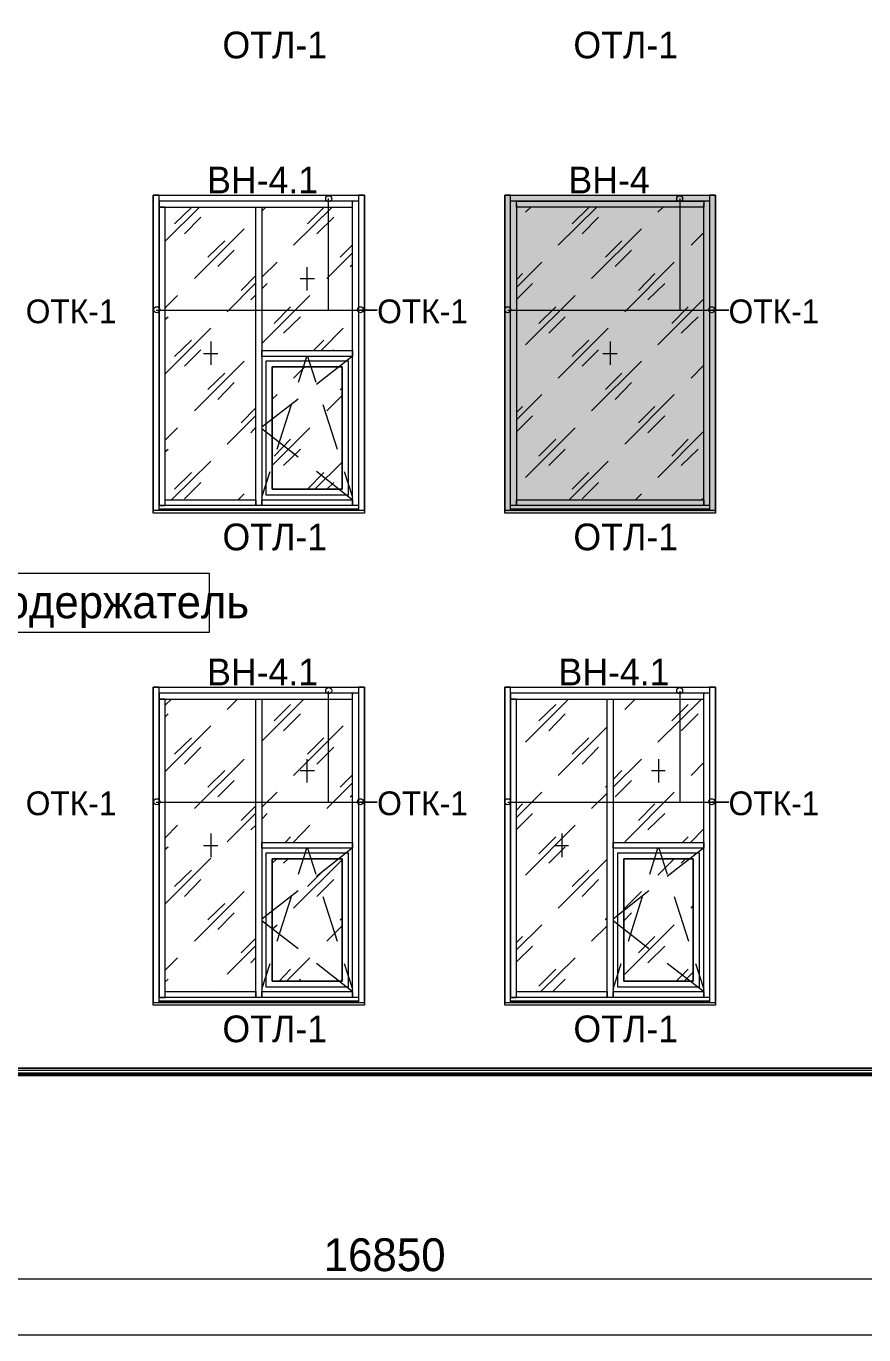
# Model space of a CAD drawing. Header units: millimetres. Extents: x 2294 to 908349, y -83289 to 219220.
# Drawn here: x 384406 to 391794, y 40442 to 51978 of the extents above; entities that cross this region are included whole.
import ezdxf

# ---------------------------------------------------------------- set-up
doc = ezdxf.new("R2010")
doc.units = ezdxf.units.MM
doc.layers.add('PDF _Геометрия', color=7, linetype='Continuous')
doc.layers.add('PDF _Текст', color=7, linetype='Continuous')

msp = doc.modelspace()

# ---------------------------------------------------------------- hatches: boundary and pattern name
at = {"transparency": 33554551}
h = msp.add_hatch(color=3, dxfattribs=at)
h.dxf.hatch_style = 1
h.paths.add_polyline_path([(388626.7924940756, 50492.74312567082), (390484.7114966384, 50492.74312567082), (390484.7114966384, 47686.19253812567), (388626.7924940756, 47686.19253812567)])

# ---------------------------------------------------------------- linework, layer by layer
at = {"layer": 'PDF _Геометрия', "lineweight": 9}
for points in [[(378178.7303379218, 44407.51194521715), (378178.7303379218, 42794.40109349159), (378196.2166344712, 42794.40109349159), (396233.3314696311, 42794.40109349159), (396233.3314696311, 56997.64542198391), (396233.3314696311, 42790.02951937844), (396250.8177660874, 42790.02951937844), (396250.8177660874, 56997.64542198391), (396250.8177660874, 42794.40109349159), (408298.8760516236, 42794.40109349159), (408298.8760516236, 56997.64542198391)], [(385579.8053297589, 47712.42198290234), (385579.8053297589, 47777.99559474946), (385579.8053297589, 49093.83940598858), (385579.8053297589, 47751.7661499728), (385632.2642192172, 47751.7661499728), (385632.2642192172, 49093.83940598858), (385632.2642192172, 50383.45377254602), (385579.8053297589, 50383.45377254602), (385579.8053297589, 49093.83940598858), (385579.8053297589, 50409.68321732269), (385579.8053297589, 50488.37155151111), (385527.3464402056, 50488.37155151111), (385527.3464402056, 50409.68321732269), (385527.3464402056, 49093.83940598858), (385527.3464402056, 47777.99559474946), (385527.3464402056, 47699.30726051447), (385527.3464402056, 50488.37155151111), (387389.6370169765, 50488.37155151111), (387389.6370169765, 47699.30726051447), (387389.6370169765, 47777.99559474946), (387389.6370169765, 49093.83940598858), (387389.6370169765, 50409.68321732269), (387389.6370169765, 50488.37155151111), (387337.1781275182, 50488.37155151111), (387337.1781275182, 50409.68321732269), (387337.1781275182, 49093.83940598858), (387337.1781275182, 47751.7661499728), (387284.7192380598, 47751.7661499728), (387284.7192380598, 49093.83940598858), (387284.7192380598, 50409.68321732269)], [(387070.5121059215, 50457.77053266787), (387070.5121059215, 49474.16635477566), (387503.2979442163, 49474.16635477566), (387354.6644240676, 49474.16635477566)], [(387284.7192380598, 50435.91266205185), (387284.7192380598, 50427.16951382463)], [(388731.7102730873, 50409.68321732269), (388731.7102730873, 47751.7661499728), (388679.2513836289, 47751.7661499728), (388679.2513836289, 50409.68321732269), (388679.2513836289, 50488.37155151111), (388626.7924940756, 50488.37155151111), (388626.7924940756, 50409.68321732269), (388626.7924940756, 47777.99559474946), (388626.7924940756, 47699.30726051447), (388626.7924940756, 50488.37155151111), (390484.7114967334, 50488.37155151111), (390484.7114967334, 47699.30726051447), (390484.7114967334, 47777.99559474946), (390484.7114967334, 50409.68321732269), (390484.7114967334, 50488.37155151111), (390432.252607275, 50488.37155151111), (390432.252607275, 50409.68321732269), (390432.252607275, 47751.7661499728), (390384.1652919299, 47751.7661499728), (390384.1652919299, 50409.68321732269)], [(390384.1652919299, 50427.16951382463), (390384.1652919299, 50435.91266205185), (390384.1652919299, 50383.45377254602), (388731.7102730873, 50383.45377254602), (388731.7102730873, 50435.91266205185), (390384.1652919299, 50435.91266205185)], [(388731.7102730873, 50427.16951382463), (388731.7102730873, 50435.91266205185)], [(390169.9581597934, 50457.77053266787), (390169.9581597934, 49474.16635477566), (390602.7439980863, 49474.16635477566), (390454.1104778426, 49474.16635477566)], [(385632.2642192172, 50081.81515799393), (385933.9028337209, 50383.45377254602)], [(385715.3241276594, 50234.82025235076), (385863.9576477131, 50379.08219843288)], [(386484.7211733668, 50348.48117958964), (386519.6937662775, 50383.45377254602)], [(386764.5019173047, 50046.84256503754), (387105.4846990204, 50383.45377254602)], [(386886.9059926758, 50234.82025235076), (387031.1679388045, 50379.08219843288)], [(387337.1781275182, 50409.68321732269), (387337.1781275182, 49093.83940598858), (387337.1781275182, 47777.99559474946), (387337.1781275182, 47712.42198290234)], [(388679.2513836289, 47712.42198290234), (388679.2513836289, 47777.99559474946), (388679.2513836289, 50409.68321732269)], [(388810.3986073213, 50339.73803131492), (388858.4859226665, 50383.45377254602)], [(389098.9224994855, 50046.84256503754), (389439.9052812031, 50383.45377254602)], [(389221.3265748585, 50234.82025235076), (389369.9600951003, 50379.08219843288)], [(389977.6088984127, 50339.73803131492), (390025.6962137579, 50383.45377254602)], [(390432.252607275, 50409.68321732269), (390432.252607275, 47777.99559474946), (390432.252607275, 47712.42198290234)], [(385802.7556100285, 50147.38876988855), (385947.0175561572, 50296.02229008381)], [(385890.1870924907, 49753.94709871267), (386327.3445048968, 50191.10451111966)], [(386969.9659011199, 50147.38876988855), (387118.5994213617, 50296.02229008381)], [(389308.7580574157, 50147.38876988855), (389453.0200035444, 50296.02229008381)], [(389391.8179656698, 49753.94709871267), (389833.346952284, 50191.10451111966)], [(386008.2195938437, 49941.92478607339), (386156.8531140855, 50086.1867321555)], [(389514.2220412309, 49941.92478607339), (389658.4839872646, 50086.1867321555)], [(390270.5043645969, 50046.84256503754), (390384.1652919299, 50160.50349222892)], [(386095.6510764009, 49858.86487767682), (386239.9130225296, 50003.12682375894)], [(387057.3973835821, 49753.94709871267), (387284.7192380598, 49981.26895319042)], [(387175.4298849332, 49941.92478607339), (387284.7192380598, 50051.21413915162)], [(389601.6535236931, 49858.86487767682), (389745.9154697268, 50003.12682375894)], [(386484.7211733668, 49767.06182110053), (386620.2399712692, 49898.20904479478)], [(386882.5344186558, 49854.49330356368), (386882.5344186558, 49649.02931974852)], [(387262.8613674904, 49858.86487767682), (387284.7192380598, 49876.35117417877)], [(388731.7102730873, 49675.25876447768), (388954.6605534519, 49898.20904479478)], [(389684.7134320403, 49461.0516323878), (390121.8708444482, 49898.20904479478)], [(386301.1150601211, 49649.02931974852), (386432.2622839084, 49780.17654344183)], [(386821.3323808762, 49753.94709871267), (386948.1080305504, 49753.94709871267)], [(388731.7102730873, 49740.8323763248), (388784.1691625456, 49797.66283999127)], [(389807.1175076014, 49649.02931974852), (389951.3794536369, 49797.66283999127)], [(385632.2642192172, 49496.02422543918), (385741.553572342, 49605.31357851741)], [(386178.710984655, 49461.0516323878), (386432.2622839084, 49714.60293159471)], [(386388.5465425833, 49565.96941139945), (386432.2622839084, 49609.68515263055)], [(386484.7211733668, 49662.14404213638), (386532.8084887119, 49710.23135748156)], [(386484.7211733668, 49181.27088849829), (386908.7638634334, 49605.31357851741)], [(388731.7102730873, 49570.34098551353), (388871.6006450078, 49710.23135748156)], [(388810.3986073213, 49168.15616611042), (389247.5560196342, 49605.31357851741)], [(389890.1774158555, 49565.96941139945), (390038.8109360992, 49710.23135748156)], [(386594.0105264934, 49356.13385342364), (386738.2724726221, 49504.7673736664)], [(388928.4311086743, 49356.13385342364), (389077.064628823, 49504.7673736664)], [(389977.6088984127, 49168.15616611042), (390384.1652919299, 49574.71255967417)], [(390100.0129737856, 49356.13385342364), (390244.2749198193, 49504.7673736664)], [(385553.5758849813, 49474.16635477566), (387503.2979442163, 49474.16635477566)], [(385632.2642192172, 49395.47802054067), (385658.493663993, 49417.33589120419)], [(386677.0704347475, 49273.07394512207), (386825.7039549893, 49417.33589120419)], [(388653.0219388513, 49474.16635477566), (390602.7439980863, 49474.16635477566)], [(389015.8625911365, 49273.07394512207), (389160.124537172, 49417.33589120419)], [(390183.0728821347, 49273.07394512207), (390331.7064024715, 49417.33589120419)], [(385632.2642192172, 48914.60486695007), (386034.4490385244, 49316.78968630568)], [(387009.3100682369, 49120.06885076524), (387201.6593296158, 49316.78968630568)], [(389098.9224994855, 48875.26069983304), (389540.4514860066, 49316.78968630568)], [(385715.3241276594, 49067.60996125941), (385863.9576477131, 49211.87190734153)], [(386034.4490385244, 49198.75718495366), (386034.4490385244, 48993.29320118506)], [(386939.3648822291, 49120.06885076524), (387031.1679388045, 49211.87190734153)], [(389221.3265748585, 49067.60996125941), (389369.9600951003, 49211.87190734153)], [(389557.9377825561, 49198.75718495366), (389557.9377825561, 48993.29320118506)], [(385802.7556100285, 48980.1784787972), (385947.0175561572, 49124.44042487931)], [(385968.8754267248, 49093.83940598858), (386095.6510764009, 49093.83940598858)], [(386808.2176584399, 48840.28810682916), (386882.5344186558, 49067.60996125941)], [(386886.9059926758, 49067.60996125941), (386961.2227528917, 48840.28810682916)], [(387280.3476638517, 49067.60996125941), (386965.5943269099, 48818.43023621314)], [(387109.8562730404, 49120.06885076524), (387118.5994213617, 49124.44042487931)], [(389308.7580574157, 48980.1784787972), (389453.0200035444, 49124.44042487931)], [(389492.3641706614, 49093.83940598858), (389619.1398201475, 49093.83940598858)], [(385890.1870924907, 48586.73680762132), (386327.3445048968, 49023.89422002831)], [(386008.2195938437, 48774.71449498204), (386156.8531140855, 48918.97644106415)], [(386764.5019173047, 48875.26069983304), (386865.0481221064, 48975.80690463656)], [(389391.8179656698, 48586.73680762132), (389833.346952284, 49023.89422002831)], [(389514.2220412309, 48774.71449498204), (389658.4839872646, 48918.97644106415)], [(390270.5043645969, 48875.26069983304), (390384.1652919299, 48988.92162702442)], [(386095.6510764009, 48687.28301247233), (386239.9130225296, 48835.91653271508)], [(389601.6535236931, 48687.28301247233), (389745.9154697268, 48835.91653271508)], [(386803.8460844217, 48691.65458663297), (386484.7211733668, 48442.4748615392)], [(386576.524229944, 48691.65458663297), (386620.2399712692, 48730.99875375093)], [(387057.3973835821, 48586.73680762132), (387192.9161814826, 48722.25560547621)], [(387175.4298849332, 48774.71449498204), (387192.9161814826, 48787.8292173699)], [(388731.7102730873, 48508.04847343382), (388954.6605534519, 48730.99875375093)], [(389684.7134320403, 48293.84134134394), (390121.8708444482, 48730.99875375093)], [(386301.1150601211, 48481.81902865716), (386432.2622839084, 48612.96625239798)], [(386620.2399712692, 48250.12560011283), (386747.0156207553, 48643.56727128872)], [(387022.4247905782, 48643.56727128872), (387149.2004401574, 48250.12560011283)], [(388731.7102730873, 48573.62208528095), (388784.1691625456, 48626.08097473928)], [(389807.1175076014, 48481.81902865716), (389951.3794536369, 48626.08097473928)], [(386178.710984655, 48293.84134134394), (386432.2622839084, 48547.39264055085)], [(388731.7102730873, 48403.13069442217), (388871.6006450078, 48543.02106639021)], [(389890.1774158555, 48394.38754619495), (390038.8109360992, 48543.02106639021)], [(385632.2642192172, 48328.81393434783), (385741.553572342, 48438.10328742606)], [(386388.5465425833, 48394.38754619495), (386432.2622839084, 48442.4748615392)], [(386803.8460844217, 48180.18041410507), (386484.7211733668, 48429.36013919883)], [(386576.524229944, 48105.86365403072), (386908.7638634334, 48438.10328742606)], [(386594.0105264934, 48188.92356237979), (386738.2724726221, 48337.55708257505)], [(388810.3986073213, 48000.94587506657), (389247.5560196342, 48438.10328742606)], [(388928.4311086743, 48188.92356237979), (389077.064628823, 48337.55708257505)], [(389977.6088984127, 48000.94587506657), (390384.1652919299, 48407.50226858282)], [(390100.0129737856, 48188.92356237979), (390244.2749198193, 48337.55708257505)], [(385632.2642192172, 48228.26772945025), (385658.493663993, 48250.12560011283)], [(386677.0704347475, 48105.86365403072), (386825.7039549893, 48250.12560011283)], [(389015.8625911365, 48105.86365403072), (389160.124537172, 48250.12560011283)], [(390183.0728821347, 48105.86365403072), (390331.7064024715, 48250.12560011283)], [(385689.0946828837, 47804.22503947862), (386034.4490385244, 48145.20782114868)], [(386952.4796045704, 47896.02809610241), (387192.9161814826, 48136.46467287396)], [(389195.0971300809, 47804.22503947862), (389540.4514860066, 48145.20782114868)], [(385715.3241276594, 47896.02809610241), (385863.9576477131, 48044.66161625017)], [(386484.7211733668, 47826.08291009464), (386559.0379333945, 48053.40476452489)], [(386886.9059926758, 47896.02809610241), (387031.1679388045, 48044.66161625017)], [(387280.3476638517, 47804.22503947862), (386965.5943269099, 48053.40476452489)], [(387210.4024779371, 48053.40476452489), (387284.7192380598, 47826.08291009464)], [(389221.3265748585, 47896.02809610241), (389369.9600951003, 48044.66161625017)], [(385802.7556100285, 47812.96818770585), (385947.0175561572, 47957.23013378796)], [(387057.3973835821, 47896.02809610241), (387118.5994213617, 47957.23013378796)], [(389308.7580574157, 47812.96818770585), (389453.0200035444, 47957.23013378796)], [(386274.8856154385, 47804.22503947862), (386327.3445048968, 47856.68392898445)], [(389780.8880628257, 47804.22503947862), (389833.346952284, 47856.68392898445)], [(390362.3074211723, 47804.22503947862), (390384.1652919299, 47821.71133593307)], [(385527.3464402056, 47712.42198290234), (385527.3464402056, 47712.42198290234)], [(385527.3464402056, 47686.19253812567), (385527.3464402056, 47690.56411223975)], [(387337.1781275182, 47751.7661499728), (385579.8053297589, 47751.7661499728)], [(387337.1781275182, 47721.16513112956), (385579.8053297589, 47721.16513112956), (387337.1781275182, 47721.16513112956)], [(387337.1781275182, 47721.16513112956), (385579.8053297589, 47721.16513112956)], [(387389.6370169765, 47712.42198290234), (387389.6370169765, 47712.42198290234)], [(387389.6370169765, 47690.56411223975), (387389.6370169765, 47686.19253812567)], [(388626.7924940756, 47712.42198290234), (388626.7924940756, 47712.42198290234)], [(388626.7924940756, 47686.19253812567), (388626.7924940756, 47690.56411223975)], [(390432.252607275, 47751.7661499728), (388679.2513836289, 47751.7661499728)], [(390432.252607275, 47721.16513112956), (388679.2513836289, 47721.16513112956), (390432.252607275, 47721.16513112956)], [(390432.252607275, 47721.16513112956), (388679.2513836289, 47721.16513112956)], [(390484.7114967334, 47712.42198290234), (390484.7114967334, 47712.42198290234)], [(390484.7114967334, 47690.56411223975), (390484.7114967334, 47686.19253812567)], [(385579.8053297589, 43371.44887786661), (385579.8053297589, 43441.39406382688), (385579.8053297589, 44757.23787511443), (385579.8053297589, 43415.16461909772), (385632.2642192172, 43415.16461909772), (385632.2642192172, 44757.23787511443), (385632.2642192172, 46046.85224167188), (385579.8053297589, 46046.85224167188), (385579.8053297589, 44757.23787511443), (385579.8053297589, 46073.08168640104), (385579.8053297589, 46151.77002063603), (385527.3464402056, 46151.77002063603), (385527.3464402056, 46073.08168640104), (385527.3464402056, 44757.23787511443), (385527.3464402056, 43441.39406382688), (385527.3464402056, 43362.70572959189), (385527.3464402056, 46151.77002063603), (387389.6370169765, 46151.77002063603), (387389.6370169765, 43362.70572959189), (387389.6370169765, 43441.39406382688), (387389.6370169765, 44757.23787511443), (387389.6370169765, 46073.08168640104), (387389.6370169765, 46151.77002063603), (387337.1781275182, 46151.77002063603), (387337.1781275182, 46073.08168640104), (387337.1781275182, 44757.23787511443), (387337.1781275182, 43415.16461909772), (387284.7192380598, 43415.16461909772), (387284.7192380598, 44757.23787511443), (387284.7192380598, 46073.08168640104)], [(388679.2513836289, 43371.44887786661), (388679.2513836289, 43441.39406382688), (388679.2513836289, 44757.23787511443), (388679.2513836289, 43415.16461909772), (388731.7102730873, 43415.16461909772), (388731.7102730873, 44757.23787511443), (388731.7102730873, 46046.85224167188), (388679.2513836289, 46046.85224167188), (388679.2513836289, 44757.23787511443), (388679.2513836289, 46073.08168640104), (388679.2513836289, 46151.77002063603), (388626.7924940756, 46151.77002063603), (388626.7924940756, 46073.08168640104), (388626.7924940756, 44757.23787511443), (388626.7924940756, 43441.39406382688), (388626.7924940756, 43362.70572959189), (388626.7924940756, 46151.77002063603), (390484.7114967334, 46151.77002063603), (390484.7114967334, 43362.70572959189), (390484.7114967334, 43441.39406382688), (390484.7114967334, 44757.23787511443), (390484.7114967334, 46073.08168640104), (390484.7114967334, 46151.77002063603), (390432.252607275, 46151.77002063603), (390432.252607275, 46073.08168640104), (390432.252607275, 44757.23787511443), (390432.252607275, 43415.16461909772), (390384.1652919299, 43415.16461909772), (390384.1652919299, 44757.23787511443), (390384.1652919299, 46073.08168640104)], [(385632.2642192172, 45994.39335221262), (385689.0946828837, 46046.85224167188)], [(386178.710984655, 45955.04918509559), (386270.5140412303, 46046.85224167188)], [(386484.7211733668, 45675.26844115858), (386856.3049739751, 46046.85224167188)], [(387070.5121059215, 46116.79742763215), (387070.5121059215, 45137.56482390151), (387503.2979442163, 45137.56482390151), (387354.6644240676, 45137.56482390151)], [(387284.7192380598, 46099.3111311777), (387284.7192380598, 46090.56798290298)], [(387337.1781275182, 46073.08168640104), (387337.1781275182, 44757.23787511443), (387337.1781275182, 43441.39406382688), (387337.1781275182, 43371.44887786661)], [(388810.3986073213, 45666.52529288386), (389190.7255560628, 46046.85224167188)], [(389684.7134320403, 45955.04918509559), (389776.5164886175, 46046.85224167188)], [(389977.6088984127, 45666.52529288386), (390362.3074211723, 46046.85224167188)], [(390169.9581597934, 46116.79742763215), (390169.9581597934, 45137.56482390151), (390602.7439980863, 45137.56482390151), (390454.1104778426, 45137.56482390151)], [(390384.1652919299, 46099.3111311777), (390384.1652919299, 46090.56798290298)], [(390432.252607275, 46073.08168640104), (390432.252607275, 44757.23787511443), (390432.252607275, 43441.39406382688), (390432.252607275, 43371.44887786661)], [(385632.2642192172, 45889.47557320097), (385658.493663993, 45915.70501797763)], [(386594.0105264934, 45854.50298019708), (386738.2724726221, 45998.7649262792)], [(386677.0704347475, 45767.07149773487), (386825.7039549893, 45915.70501797763)], [(388928.4311086743, 45854.50298019708), (389077.064628823, 45998.7649262792)], [(389015.8625911365, 45767.07149773487), (389160.124537172, 45915.70501797763)], [(390100.0129737856, 45854.50298019708), (390244.2749198193, 45998.7649262792)], [(390183.0728821347, 45767.07149773487), (390331.7064024715, 45915.70501797763)], [(385632.2642192172, 45408.60241956287), (386034.4490385244, 45810.78723901347)], [(386764.5019173047, 45373.62982660648), (387201.6593296158, 45810.78723901347)], [(389098.9224994855, 45373.62982660648), (389531.7083377785, 45802.04409073875)], [(385715.3241276594, 45561.60751391971), (385863.9576477131, 45705.86946000182)], [(386886.9059926758, 45561.60751391971), (387031.1679388045, 45705.86946000182)], [(389221.3265748585, 45561.60751391971), (389369.9600951003, 45705.86946000182)], [(385802.7556100285, 45474.17603141), (385947.0175561572, 45622.80955165275)], [(386969.9659011199, 45474.17603141), (387118.5994213617, 45622.80955165275)], [(389308.7580574157, 45474.17603141), (389453.0200035444, 45622.80955165275)], [(385890.1870924907, 45080.73436028161), (386327.3445048968, 45517.8917726886)], [(386882.5344186558, 45517.8917726886), (386882.5344186558, 45312.42778887344)], [(389584.1672272386, 45268.71204759483), (389833.346952284, 45517.8917726886)], [(389981.9804724327, 45517.8917726886), (389981.9804724327, 45312.42778887344)], [(390270.5043645969, 45373.62982660648), (390384.1652919299, 45487.29075379879)], [(386008.2195938437, 45268.71204759483), (386156.8531140855, 45417.34556783759)], [(386821.3323808762, 45417.34556783759), (386948.1080305504, 45417.34556783759)], [(387175.4298849332, 45268.71204759483), (387284.7192380598, 45378.00140072056)], [(389584.1672272386, 45338.6572336026), (389658.4839872646, 45417.34556783759)], [(389920.7784347462, 45417.34556783759), (390043.1825102123, 45417.34556783759)], [(386095.6510764009, 45185.65213924577), (386239.9130225296, 45329.91408532788)], [(386484.7211733668, 45093.84908267041), (386620.2399712692, 45224.99630636373)], [(387057.3973835821, 45080.73436028161), (387284.7192380598, 45308.05621471279)], [(388731.7102730873, 45002.04602604662), (388954.6605534519, 45224.99630636373)], [(389514.2220412309, 45268.71204759483), (389531.7083377785, 45286.19834414427)], [(389601.6535236931, 45185.65213924577), (389745.9154697268, 45329.91408532788)], [(389684.7134320403, 44787.83889400424), (390121.8708444482, 45224.99630636373)], [(385553.5758849813, 45137.56482390151), (387503.2979442163, 45137.56482390151)], [(386301.1150601211, 44975.81658131746), (386432.2622839084, 45106.96380501078)], [(387262.8613674904, 45185.65213924577), (387284.7192380598, 45203.13843574771)], [(388653.0219388513, 45137.56482390151), (390602.7439980863, 45137.56482390151)], [(388731.7102730873, 45067.61963789375), (388784.1691625456, 45124.45010151272)], [(389391.8179656698, 45080.73436028161), (389531.7083377785, 45216.2531581365)], [(389807.1175076014, 44975.81658131746), (389951.3794536369, 45124.45010151272)], [(386178.710984655, 44787.83889400424), (386432.2622839084, 45041.39019316458)], [(386484.7211733668, 44988.93130365876), (386532.8084887119, 45037.0186190505)], [(388731.7102730873, 44897.12824708247), (388871.6006450078, 45037.0186190505)], [(389890.1774158555, 44892.75667296839), (390038.8109360992, 45037.0186190505)], [(385632.2642192172, 44822.81148696062), (385741.553572342, 44936.4724141995)], [(386388.5465425833, 44892.75667296839), (386432.2622839084, 44936.4724141995)], [(386760.1303431897, 44783.46731984359), (386908.7638634334, 44936.4724141995)], [(388810.3986073213, 44494.94342767936), (389247.5560196342, 44936.4724141995)], [(390266.1327905769, 44783.46731984359), (390384.1652919299, 44901.49982119561)], [(386034.4490385244, 44862.15565407858), (386034.4490385244, 44652.32009614934)], [(386690.1851571819, 44783.46731984359), (386738.2724726221, 44831.55463523534)], [(388928.4311086743, 44682.92111504008), (389077.064628823, 44831.55463523534)], [(389129.5235182813, 44862.15565407858), (389129.5235182813, 44652.32009614934)], [(390196.1876045691, 44783.46731984359), (390244.2749198193, 44831.55463523534)], [(385632.2642192172, 44722.26528215711), (385658.493663993, 44744.12315277313)], [(385632.2642192172, 44241.39212847245), (386034.4490385244, 44643.57694792212)], [(385968.8754267248, 44757.23787511443), (386095.6510764009, 44757.23787511443)], [(386808.2176584399, 44503.68657590658), (386882.5344186558, 44731.00843038433)], [(386886.9059926758, 44731.00843038433), (386961.2227528917, 44503.68657590658)], [(387280.3476638517, 44731.00843038433), (386965.5943269099, 44481.82870533806)], [(389015.8625911365, 44599.86120664352), (389160.124537172, 44744.12315277313)], [(389068.3214805967, 44757.23787511443), (389190.7255560628, 44757.23787511443)], [(389907.6637124049, 44503.68657590658), (389977.6088984127, 44731.00843038433)], [(389986.3520466408, 44731.00843038433), (390060.6688066667, 44503.68657590658)], [(390379.7937177217, 44731.00843038433), (390060.6688066667, 44481.82870533806)], [(385715.3241276594, 44394.39722287585), (385863.9576477131, 44538.65916895797)], [(386576.524229944, 44599.86120664352), (386615.868397061, 44639.20537376148)], [(386677.0704347475, 44599.86120664352), (386716.4146018645, 44639.20537376148)], [(386764.5019173047, 44202.04796135449), (387192.9161814826, 44630.46222553425)], [(386886.9059926758, 44394.39722287585), (387031.1679388045, 44538.65916895797)], [(389098.9224994855, 44202.04796135449), (389531.7083377785, 44634.8337996474)], [(389221.3265748585, 44394.39722287585), (389369.9600951003, 44538.65916895797)], [(389977.6088984127, 44494.94342767936), (390121.8708444482, 44639.20537376148)], [(390183.0728821347, 44599.86120664352), (390222.4170492517, 44639.20537376148)], [(385802.7556100285, 44306.96574036614), (385947.0175561572, 44455.5992605614)], [(386969.9659011199, 44306.96574036614), (387118.5994213617, 44455.5992605614)], [(389308.7580574157, 44306.96574036614), (389453.0200035444, 44455.5992605614)], [(385890.1870924907, 43913.52406919026), (386327.3445048968, 44350.68148159725)], [(386803.8460844217, 44355.05305575882), (386484.7211733668, 44105.87333066505)], [(386620.2399712692, 43913.52406919026), (386747.0156207553, 44306.96574036614)], [(387022.4247905782, 44306.96574036614), (387149.2004401574, 43913.52406919026)], [(389898.9205641786, 44355.05305575882), (389584.1672272386, 44105.87333066505)], [(389675.970283814, 44193.30481312727), (389833.346952284, 44350.68148159725)], [(389719.6860249511, 43913.52406919026), (389842.0901005121, 44306.96574036614)], [(390121.8708444482, 44306.96574036614), (390248.6464940275, 43913.52406919026)], [(386008.2195938437, 44101.50175655098), (386156.8531140855, 44245.76370263309)], [(390270.5043645969, 44202.04796135449), (390287.9906611464, 44223.90583201707)], [(386095.6510764009, 44014.07027408876), (386239.9130225296, 44162.70379428403)], [(386803.8460844217, 43843.57888322999), (386484.7211733668, 44092.75860832375)], [(387175.4298849332, 44101.50175655098), (387192.9161814826, 44114.61647889228)], [(389514.2220412309, 44101.50175655098), (389531.7083377785, 44118.98805305292)], [(389898.9205641786, 43843.57888322999), (389584.1672272386, 44092.75860832375)], [(389675.970283814, 44092.75860832375), (389745.9154697268, 44162.70379428403)], [(386576.524229944, 44018.44184815534), (386620.2399712692, 44057.78601527237)], [(387057.3973835821, 43913.52406919026), (387192.9161814826, 44049.04286704515)], [(388731.7102730873, 43834.83573495527), (388954.6605534519, 44057.78601527237)], [(388731.7102730873, 43900.40934684989), (388784.1691625456, 43952.86823630822)], [(389391.8179656698, 43913.52406919026), (389531.7083377785, 44049.04286704515)], [(389684.7134320403, 43620.62860291288), (390121.8708444482, 44057.78601527237)], [(389807.1175076014, 43808.6062902261), (389951.3794536369, 43952.86823630822)], [(386178.710984655, 43620.62860291288), (386432.2622839084, 43874.17990207323)], [(386301.1150601211, 43808.6062902261), (386432.2622839084, 43939.75351392035)], [(388731.7102730873, 43729.91795599111), (388871.6006450078, 43869.80832800665)], [(389890.1774158555, 43721.17480776389), (390038.8109360992, 43869.80832800665)], [(385632.2642192172, 43655.60119591677), (385741.553572342, 43764.890548995)], [(386388.5465425833, 43721.17480776389), (386432.2622839084, 43769.26212310907)], [(386703.2998795232, 43559.42656517983), (386908.7638634334, 43764.890548995)], [(388945.9174050356, 43467.62350855698), (389247.5560196342, 43764.890548995)], [(386484.7211733668, 43489.48137921956), (386559.0379333945, 43716.80323360325)], [(386637.7262676286, 43559.42656517983), (386738.2724726221, 43664.34434414399)], [(387280.3476638517, 43467.62350855698), (386965.5943269099, 43716.80323360325)], [(387210.4024779371, 43716.80323360325), (387284.7192380598, 43489.48137921956)], [(388928.4311086743, 43515.71082394873), (389077.064628823, 43664.34434414399)], [(389584.1672272386, 43489.48137921956), (389654.1124131514, 43716.80323360325)], [(390379.7937177217, 43467.62350855698), (390060.6688066667, 43716.80323360325)], [(390139.3571409027, 43559.42656517983), (390244.2749198193, 43664.34434414399)], [(390209.3023269104, 43559.42656517983), (390287.9906611464, 43638.11489941482)], [(390309.8485317139, 43716.80323360325), (390384.1652919299, 43489.48137921956)], [(385632.2642192172, 43555.05499106669), (385658.493663993, 43576.91286168178)], [(386808.2176584399, 43559.42656517983), (386825.7039549893, 43576.91286168178)], [(389050.8351840472, 43467.62350855698), (389160.124537172, 43576.91286168178)], [(387389.6370169765, 43353.96258136467), (387389.6370169765, 43349.59100720403), (385527.3464402056, 43349.59100720403), (385527.3464402056, 43371.44887786661), (385527.3464402056, 43375.82045198069)], [(387337.1781275182, 43415.16461909772), (385579.8053297589, 43415.16461909772)], [(387337.1781275182, 43384.56360025541), (385579.8053297589, 43384.56360025541), (387337.1781275182, 43384.56360025541)], [(387337.1781275182, 43384.56360025541), (385579.8053297589, 43384.56360025541)], [(386025.7058903931, 43467.62350855698), (386034.4490385244, 43471.99508271762)], [(387389.6370169765, 43375.82045198069), (387389.6370169765, 43371.44887786661), (387389.6370169765, 43349.59100720403)], [(390484.7114967334, 43353.96258136467), (390484.7114967334, 43349.59100720403), (388626.7924940756, 43349.59100720403), (388626.7924940756, 43371.44887786661), (388626.7924940756, 43375.82045198069)], [(390432.252607275, 43415.16461909772), (388679.2513836289, 43415.16461909772)], [(390432.252607275, 43384.56360025541), (388679.2513836289, 43384.56360025541), (390432.252607275, 43384.56360025541)], [(390432.252607275, 43384.56360025541), (388679.2513836289, 43384.56360025541)], [(390484.7114967334, 43375.82045198069), (390484.7114967334, 43371.44887786661), (390484.7114967334, 43349.59100720403)], [(385527.3464402056, 43371.44887786661), (387389.6370169765, 43371.44887786661)], [(385527.3464402056, 43349.59100720403), (385527.3464402056, 43353.96258136467)], [(388626.7924940756, 43371.44887786661), (390484.7114967334, 43371.44887786661)], [(388626.7924940756, 43349.59100720403), (388626.7924940756, 43353.96258136467)], [(317562.4835361748, 40936.48209083383), (330130.7591423749, 40936.48209083383), (336272.8207865434, 40936.48209083383), (348976.6151904541, 40936.48209083383), (356876.0496323819, 40936.48209083383), (372517.5418475813, 40936.48209083383), (378712.0623811132, 40936.48209083383), (396115.2989683731, 40936.48209083383), (396373.2218415535, 40936.48209083383), (408062.8110489196, 40936.48209083383)], [(317562.4835361748, 40442.49421485444), (408062.8110489196, 40442.49421485444)]]:
    msp.add_lwpolyline(points, dxfattribs=at)
for points in [[(386458.491728591, 50435.91266205185), (385579.8053297589, 50435.91266205185), (385579.8053297589, 50383.45377254602), (386458.491728591, 50383.45377254602), (387284.7192380598, 50383.45377254602), (387284.7192380598, 50435.91266205185), (386458.491728591, 50435.91266205185), (385606.0347744396, 50435.91266205185), (385579.8053297589, 50435.91266205185), (385579.8053297589, 50488.37155151111), (385606.0347744396, 50488.37155151111), (386458.491728591, 50488.37155151111), (387310.9486827406, 50488.37155151111), (387337.1781275182, 50488.37155151111), (387337.1781275182, 50435.91266205185), (387310.9486827406, 50435.91266205185)], [(388705.4808283097, 50488.37155151111), (390432.252607275, 50488.37155151111), (390432.252607275, 50435.91266205185), (388705.4808283097, 50435.91266205185), (388679.2513836289, 50435.91266205185), (388679.2513836289, 50488.37155151111)], [(386484.7211733668, 47751.7661499728), (386432.2622839084, 47751.7661499728), (385632.2642192172, 47751.7661499728), (385632.2642192172, 47804.22503947862), (386432.2622839084, 47804.22503947862), (386432.2622839084, 47751.7661499728), (386432.2622839084, 49093.83940598858), (386432.2622839084, 50383.45377254602), (386484.7211733668, 50383.45377254602), (386484.7211733668, 49093.83940598858)], [(387284.7192380598, 49067.60996125941), (386484.7211733668, 49067.60996125941), (386484.7211733668, 49120.06885076524), (387284.7192380598, 49120.06885076524)], [(386524.0653404857, 49028.26579414238), (387245.3750709428, 49028.26579414238), (387245.3750709428, 47843.56920659658), (386524.0653404857, 47843.56920659658)], [(387245.3750709428, 49028.26579414238), (387245.3750709428, 47843.56920659658), (386524.0653404857, 47843.56920659658), (386524.0653404857, 49028.26579414238)], [(387192.9161814826, 48975.80690463656), (386576.524229944, 48975.80690463656), (386576.524229944, 47896.02809610241), (387192.9161814826, 47896.02809610241)], [(386576.524229944, 47896.02809610241), (386576.524229944, 48975.80690463656), (387192.9161814826, 48975.80690463656), (387192.9161814826, 47896.02809610241)], [(387284.7192380598, 47751.7661499728), (386484.7211733668, 47751.7661499728), (386484.7211733668, 47804.22503947862), (387284.7192380598, 47804.22503947862)], [(390384.1652919299, 47751.7661499728), (388731.7102730873, 47751.7661499728), (388731.7102730873, 47804.22503947862), (390384.1652919299, 47804.22503947862)], [(387389.6370169765, 47686.19253812567), (385527.3464402056, 47686.19253812567), (385527.3464402056, 47712.42198290234), (387389.6370169765, 47712.42198290234)], [(390484.7114967334, 47686.19253812567), (388626.7924940756, 47686.19253812567), (388626.7924940756, 47712.42198290234), (390484.7114967334, 47712.42198290234)], [(383337.1878041516, 47157.23206914333), (386021.3343161831, 47157.23206914333), (386021.3343161831, 46632.64317427413), (383337.1878041516, 46632.64317427413)], [(386458.491728591, 46099.3111311777), (385579.8053297589, 46099.3111311777), (385579.8053297589, 46046.85224167188), (386458.491728591, 46046.85224167188), (387284.7192380598, 46046.85224167188), (387284.7192380598, 46099.3111311777), (386458.491728591, 46099.3111311777), (385606.0347744396, 46099.3111311777), (385579.8053297589, 46099.3111311777), (385579.8053297589, 46151.77002063603), (385606.0347744396, 46151.77002063603), (386458.491728591, 46151.77002063603), (387310.9486827406, 46151.77002063603), (387337.1781275182, 46151.77002063603), (387337.1781275182, 46099.3111311777), (387310.9486827406, 46099.3111311777)], [(389557.9377825561, 46099.3111311777), (388679.2513836289, 46099.3111311777), (388679.2513836289, 46046.85224167188), (389557.9377825561, 46046.85224167188), (390384.1652919299, 46046.85224167188), (390384.1652919299, 46099.3111311777), (389557.9377825561, 46099.3111311777), (388705.4808283097, 46099.3111311777), (388679.2513836289, 46099.3111311777), (388679.2513836289, 46151.77002063603), (388705.4808283097, 46151.77002063603), (389557.9377825561, 46151.77002063603), (390410.3947367056, 46151.77002063603), (390432.252607275, 46151.77002063603), (390432.252607275, 46099.3111311777), (390410.3947367056, 46099.3111311777)], [(386484.7211733668, 43415.16461909772), (386432.2622839084, 43415.16461909772), (385632.2642192172, 43415.16461909772), (385632.2642192172, 43467.62350855698), (386432.2622839084, 43467.62350855698), (386432.2622839084, 43415.16461909772), (386432.2622839084, 44757.23787511443), (386432.2622839084, 46046.85224167188), (386484.7211733668, 46046.85224167188), (386484.7211733668, 44757.23787511443)], [(389584.1672272386, 43415.16461909772), (389531.7083377785, 43415.16461909772), (388731.7102730873, 43415.16461909772), (388731.7102730873, 43467.62350855698), (389531.7083377785, 43467.62350855698), (389531.7083377785, 43415.16461909772), (389531.7083377785, 44757.23787511443), (389531.7083377785, 46046.85224167188), (389584.1672272386, 46046.85224167188), (389584.1672272386, 44757.23787511443)], [(387284.7192380598, 44731.00843038433), (386484.7211733668, 44731.00843038433), (386484.7211733668, 44783.46731984359), (387284.7192380598, 44783.46731984359)], [(390384.1652919299, 44731.00843038433), (389584.1672272386, 44731.00843038433), (389584.1672272386, 44783.46731984359), (390384.1652919299, 44783.46731984359)], [(386524.0653404857, 44691.6642632673), (387245.3750709428, 44691.6642632673), (387245.3750709428, 43506.96767567401), (386524.0653404857, 43506.96767567401)], [(387245.3750709428, 44691.6642632673), (387245.3750709428, 43506.96767567401), (386524.0653404857, 43506.96767567401), (386524.0653404857, 44691.6642632673)], [(389623.5113943557, 44691.6642632673), (390340.4495506047, 44691.6642632673), (390340.4495506047, 43506.96767567401), (389623.5113943557, 43506.96767567401)], [(390340.4495506047, 44691.6642632673), (390340.4495506047, 43506.96767567401), (389623.5113943557, 43506.96767567401), (389623.5113943557, 44691.6642632673)], [(387192.9161814826, 44639.20537376148), (386576.524229944, 44639.20537376148), (386576.524229944, 43559.42656517983), (387192.9161814826, 43559.42656517983)], [(386576.524229944, 43559.42656517983), (386576.524229944, 44639.20537376148), (387192.9161814826, 44639.20537376148), (387192.9161814826, 43559.42656517983)], [(390287.9906611464, 44639.20537376148), (389675.970283814, 44639.20537376148), (389675.970283814, 43559.42656517983), (390287.9906611464, 43559.42656517983)], [(389675.970283814, 43559.42656517983), (389675.970283814, 44639.20537376148), (390287.9906611464, 44639.20537376148), (390287.9906611464, 43559.42656517983)], [(387284.7192380598, 43415.16461909772), (386484.7211733668, 43415.16461909772), (386484.7211733668, 43467.62350855698), (387284.7192380598, 43467.62350855698)], [(390384.1652919299, 43415.16461909772), (389584.1672272386, 43415.16461909772), (389584.1672272386, 43467.62350855698), (390384.1652919299, 43467.62350855698)], [(378200.5882086793, 42794.40109349159), (396233.3314696311, 42794.40109349159)], [(408277.018180866, 42772.5432228765), (378200.5882086793, 42772.5432228765), (378200.5882086793, 42794.40109349159), (408277.018180866, 42794.40109349159)]]:
    msp.add_lwpolyline(points, close=True, dxfattribs=at)
at = {"layer": 'PDF _Геометрия', "lineweight": 40}
for points in [[(312810.5824636521, 42733.19905575854), (412298.8663749902, 42733.19905575854)], [(408766.6344828273, 42741.94220403326), (312981.0738544634, 42741.94220403326)]]:
    msp.add_lwpolyline(points, dxfattribs=at)
at = {"layer": 'PDF _Геометрия', "lineweight": 9}
for points in [[(387048.6542353539, 50457.77053266787), (387048.6542353539, 50475.25682916981), (387057.3973835821, 50483.99997739703), (387074.8836801315, 50483.99997739703)], [(387048.6542353539, 50457.77053266787), (387048.6542353539, 50475.25682916981), (387057.3973835821, 50483.99997739703), (387074.8836801315, 50483.99997739703)], [(387074.8836801315, 50431.54108789121), (387057.3973835821, 50431.54108789121), (387048.6542353539, 50444.65581027907), (387048.6542353539, 50457.77053266787)], [(387074.8836801315, 50431.54108789121), (387057.3973835821, 50431.54108789121), (387048.6542353539, 50444.65581027907), (387048.6542353539, 50457.77053266787)], [(387074.8836801315, 50483.99997739703), (387087.998402471, 50483.99997739703), (387101.1131248123, 50475.25682916981), (387101.1131248123, 50457.77053266787)], [(387074.8836801315, 50483.99997739703), (387087.998402471, 50483.99997739703), (387101.1131248123, 50475.25682916981), (387101.1131248123, 50457.77053266787)], [(387101.1131248123, 50457.77053266787), (387101.1131248123, 50444.65581027907), (387087.998402471, 50431.54108789121), (387074.8836801315, 50431.54108789121)], [(387101.1131248123, 50457.77053266787), (387101.1131248123, 50444.65581027907), (387087.998402471, 50431.54108789121), (387074.8836801315, 50431.54108789121)], [(390143.7287150158, 50457.77053266787), (390143.7287150158, 50475.25682916981), (390152.471863244, 50483.99997739703), (390169.9581597934, 50483.99997739703)], [(390143.7287150158, 50457.77053266787), (390143.7287150158, 50475.25682916981), (390152.471863244, 50483.99997739703), (390169.9581597934, 50483.99997739703)], [(390169.9581597934, 50431.54108789121), (390152.471863244, 50431.54108789121), (390143.7287150158, 50444.65581027907), (390143.7287150158, 50457.77053266787)], [(390169.9581597934, 50431.54108789121), (390152.471863244, 50431.54108789121), (390143.7287150158, 50444.65581027907), (390143.7287150158, 50457.77053266787)], [(390169.9581597934, 50483.99997739703), (390183.0728821347, 50483.99997739703), (390196.1876045691, 50475.25682916981), (390196.1876045691, 50457.77053266787)], [(390169.9581597934, 50483.99997739703), (390183.0728821347, 50483.99997739703), (390196.1876045691, 50475.25682916981), (390196.1876045691, 50457.77053266787)], [(390196.1876045691, 50457.77053266787), (390196.1876045691, 50444.65581027907), (390183.0728821347, 50431.54108789121), (390169.9581597934, 50431.54108789121)], [(390196.1876045691, 50457.77053266787), (390196.1876045691, 50444.65581027907), (390183.0728821347, 50431.54108789121), (390169.9581597934, 50431.54108789121)], [(385531.7180144137, 49478.53792893724), (385531.7180144137, 49496.02422543918), (385540.46116264, 49504.7673736664), (385557.9474591895, 49504.7673736664)], [(385531.7180144137, 49478.53792893724), (385531.7180144137, 49496.02422543918), (385540.46116264, 49504.7673736664), (385557.9474591895, 49504.7673736664)], [(385557.9474591895, 49504.7673736664), (385571.0621815308, 49504.7673736664), (385584.1769038721, 49496.02422543918), (385584.1769038721, 49478.53792893724)], [(385557.9474591895, 49504.7673736664), (385571.0621815308, 49504.7673736664), (385584.1769038721, 49496.02422543918), (385584.1769038721, 49478.53792893724)], [(387328.43497929, 49478.53792893724), (387328.43497929, 49496.02422543918), (387337.1781275182, 49504.7673736664), (387354.6644240676, 49504.7673736664)], [(387328.43497929, 49478.53792893724), (387328.43497929, 49496.02422543918), (387337.1781275182, 49504.7673736664), (387354.6644240676, 49504.7673736664)], [(387354.6644240676, 49504.7673736664), (387367.7791464089, 49504.7673736664), (387380.8938688433, 49496.02422543918), (387380.8938688433, 49478.53792893724)], [(387354.6644240676, 49504.7673736664), (387367.7791464089, 49504.7673736664), (387380.8938688433, 49496.02422543918), (387380.8938688433, 49478.53792893724)], [(388626.7924940756, 49478.53792893724), (388626.7924940756, 49496.02422543918), (388635.5356423019, 49504.7673736664), (388653.0219388513, 49504.7673736664)], [(388626.7924940756, 49478.53792893724), (388626.7924940756, 49496.02422543918), (388635.5356423019, 49504.7673736664), (388653.0219388513, 49504.7673736664)], [(388653.0219388513, 49504.7673736664), (388666.1366611926, 49504.7673736664), (388679.2513836289, 49496.02422543918), (388679.2513836289, 49478.53792893724)], [(388653.0219388513, 49504.7673736664), (388666.1366611926, 49504.7673736664), (388679.2513836289, 49496.02422543918), (388679.2513836289, 49478.53792893724)], [(390427.8810330669, 49478.53792893724), (390427.8810330669, 49496.02422543918), (390436.6241813882, 49504.7673736664), (390454.1104778426, 49504.7673736664)], [(390427.8810330669, 49478.53792893724), (390427.8810330669, 49496.02422543918), (390436.6241813882, 49504.7673736664), (390454.1104778426, 49504.7673736664)], [(390454.1104778426, 49504.7673736664), (390467.2252001839, 49504.7673736664), (390480.3399225252, 49496.02422543918), (390480.3399225252, 49478.53792893724)], [(390454.1104778426, 49504.7673736664), (390467.2252001839, 49504.7673736664), (390480.3399225252, 49496.02422543918), (390480.3399225252, 49478.53792893724)], [(385557.9474591895, 49452.30848416057), (385540.46116264, 49452.30848416057), (385531.7180144137, 49465.42320654844), (385531.7180144137, 49478.53792893724)], [(385557.9474591895, 49452.30848416057), (385540.46116264, 49452.30848416057), (385531.7180144137, 49465.42320654844), (385531.7180144137, 49478.53792893724)], [(385584.1769038721, 49478.53792893724), (385584.1769038721, 49465.42320654844), (385571.0621815308, 49452.30848416057), (385557.9474591895, 49452.30848416057)], [(385584.1769038721, 49478.53792893724), (385584.1769038721, 49465.42320654844), (385571.0621815308, 49452.30848416057), (385557.9474591895, 49452.30848416057)], [(387354.6644240676, 49452.30848416057), (387337.1781275182, 49452.30848416057), (387328.43497929, 49465.42320654844), (387328.43497929, 49478.53792893724)], [(387354.6644240676, 49452.30848416057), (387337.1781275182, 49452.30848416057), (387328.43497929, 49465.42320654844), (387328.43497929, 49478.53792893724)], [(387380.8938688433, 49478.53792893724), (387380.8938688433, 49465.42320654844), (387367.7791464089, 49452.30848416057), (387354.6644240676, 49452.30848416057)], [(387380.8938688433, 49478.53792893724), (387380.8938688433, 49465.42320654844), (387367.7791464089, 49452.30848416057), (387354.6644240676, 49452.30848416057)], [(388653.0219388513, 49452.30848416057), (388635.5356423019, 49452.30848416057), (388626.7924940756, 49465.42320654844), (388626.7924940756, 49478.53792893724)], [(388653.0219388513, 49452.30848416057), (388635.5356423019, 49452.30848416057), (388626.7924940756, 49465.42320654844), (388626.7924940756, 49478.53792893724)], [(388679.2513836289, 49478.53792893724), (388679.2513836289, 49465.42320654844), (388666.1366611926, 49452.30848416057), (388653.0219388513, 49452.30848416057)], [(388679.2513836289, 49478.53792893724), (388679.2513836289, 49465.42320654844), (388666.1366611926, 49452.30848416057), (388653.0219388513, 49452.30848416057)], [(390454.1104778426, 49452.30848416057), (390436.6241813882, 49452.30848416057), (390427.8810330669, 49465.42320654844), (390427.8810330669, 49478.53792893724)], [(390454.1104778426, 49452.30848416057), (390436.6241813882, 49452.30848416057), (390427.8810330669, 49465.42320654844), (390427.8810330669, 49478.53792893724)], [(390480.3399225252, 49478.53792893724), (390480.3399225252, 49465.42320654844), (390467.2252001839, 49452.30848416057), (390454.1104778426, 49452.30848416057)], [(390480.3399225252, 49478.53792893724), (390480.3399225252, 49465.42320654844), (390467.2252001839, 49452.30848416057), (390454.1104778426, 49452.30848416057)], [(387048.6542353539, 46121.16900179279), (387048.6542353539, 46138.65529829473), (387057.3973835821, 46147.39844652195), (387074.8836801315, 46147.39844652195)], [(387048.6542353539, 46121.16900179279), (387048.6542353539, 46138.65529829473), (387057.3973835821, 46147.39844652195), (387074.8836801315, 46147.39844652195)], [(387074.8836801315, 46147.39844652195), (387087.998402471, 46147.39844652195), (387101.1131248123, 46138.65529829473), (387101.1131248123, 46121.16900179279)], [(387074.8836801315, 46147.39844652195), (387087.998402471, 46147.39844652195), (387101.1131248123, 46138.65529829473), (387101.1131248123, 46121.16900179279)], [(390143.7287150158, 46121.16900179279), (390143.7287150158, 46138.65529829473), (390152.471863244, 46147.39844652195), (390169.9581597934, 46147.39844652195)], [(390143.7287150158, 46121.16900179279), (390143.7287150158, 46138.65529829473), (390152.471863244, 46147.39844652195), (390169.9581597934, 46147.39844652195)], [(390169.9581597934, 46147.39844652195), (390183.0728821347, 46147.39844652195), (390196.1876045691, 46138.65529829473), (390196.1876045691, 46121.16900179279)], [(390169.9581597934, 46147.39844652195), (390183.0728821347, 46147.39844652195), (390196.1876045691, 46138.65529829473), (390196.1876045691, 46121.16900179279)], [(387074.8836801315, 46094.93955701613), (387057.3973835821, 46094.93955701613), (387048.6542353539, 46108.05427940493), (387048.6542353539, 46121.16900179279)], [(387074.8836801315, 46094.93955701613), (387057.3973835821, 46094.93955701613), (387048.6542353539, 46108.05427940493), (387048.6542353539, 46121.16900179279)], [(387101.1131248123, 46121.16900179279), (387101.1131248123, 46108.05427940493), (387087.998402471, 46094.93955701613), (387074.8836801315, 46094.93955701613)], [(387101.1131248123, 46121.16900179279), (387101.1131248123, 46108.05427940493), (387087.998402471, 46094.93955701613), (387074.8836801315, 46094.93955701613)], [(390169.9581597934, 46094.93955701613), (390152.471863244, 46094.93955701613), (390143.7287150158, 46108.05427940493), (390143.7287150158, 46121.16900179279)], [(390169.9581597934, 46094.93955701613), (390152.471863244, 46094.93955701613), (390143.7287150158, 46108.05427940493), (390143.7287150158, 46121.16900179279)], [(390196.1876045691, 46121.16900179279), (390196.1876045691, 46108.05427940493), (390183.0728821347, 46094.93955701613), (390169.9581597934, 46094.93955701613)], [(390196.1876045691, 46121.16900179279), (390196.1876045691, 46108.05427940493), (390183.0728821347, 46094.93955701613), (390169.9581597934, 46094.93955701613)], [(385531.7180144137, 45141.93639801466), (385531.7180144137, 45159.4226945166), (385540.46116264, 45168.16584279132), (385557.9474591895, 45168.16584279132)], [(385531.7180144137, 45141.93639801466), (385531.7180144137, 45159.4226945166), (385540.46116264, 45168.16584279132), (385557.9474591895, 45168.16584279132)], [(385557.9474591895, 45115.70695328549), (385540.46116264, 45115.70695328549), (385531.7180144137, 45128.82167567429), (385531.7180144137, 45141.93639801466)], [(385557.9474591895, 45115.70695328549), (385540.46116264, 45115.70695328549), (385531.7180144137, 45128.82167567429), (385531.7180144137, 45141.93639801466)], [(385557.9474591895, 45168.16584279132), (385571.0621815308, 45168.16584279132), (385584.1769038721, 45159.4226945166), (385584.1769038721, 45141.93639801466)], [(385557.9474591895, 45168.16584279132), (385571.0621815308, 45168.16584279132), (385584.1769038721, 45159.4226945166), (385584.1769038721, 45141.93639801466)], [(385584.1769038721, 45141.93639801466), (385584.1769038721, 45128.82167567429), (385571.0621815308, 45115.70695328549), (385557.9474591895, 45115.70695328549)], [(385584.1769038721, 45141.93639801466), (385584.1769038721, 45128.82167567429), (385571.0621815308, 45115.70695328549), (385557.9474591895, 45115.70695328549)], [(387328.43497929, 45141.93639801466), (387328.43497929, 45159.4226945166), (387337.1781275182, 45168.16584279132), (387354.6644240676, 45168.16584279132)], [(387328.43497929, 45141.93639801466), (387328.43497929, 45159.4226945166), (387337.1781275182, 45168.16584279132), (387354.6644240676, 45168.16584279132)], [(387354.6644240676, 45115.70695328549), (387337.1781275182, 45115.70695328549), (387328.43497929, 45128.82167567429), (387328.43497929, 45141.93639801466)], [(387354.6644240676, 45115.70695328549), (387337.1781275182, 45115.70695328549), (387328.43497929, 45128.82167567429), (387328.43497929, 45141.93639801466)], [(387354.6644240676, 45168.16584279132), (387367.7791464089, 45168.16584279132), (387380.8938688433, 45159.4226945166), (387380.8938688433, 45141.93639801466)], [(387354.6644240676, 45168.16584279132), (387367.7791464089, 45168.16584279132), (387380.8938688433, 45159.4226945166), (387380.8938688433, 45141.93639801466)], [(387380.8938688433, 45141.93639801466), (387380.8938688433, 45128.82167567429), (387367.7791464089, 45115.70695328549), (387354.6644240676, 45115.70695328549)], [(387380.8938688433, 45141.93639801466), (387380.8938688433, 45128.82167567429), (387367.7791464089, 45115.70695328549), (387354.6644240676, 45115.70695328549)], [(388626.7924940756, 45141.93639801466), (388626.7924940756, 45159.4226945166), (388635.5356423019, 45168.16584279132), (388653.0219388513, 45168.16584279132)], [(388626.7924940756, 45141.93639801466), (388626.7924940756, 45159.4226945166), (388635.5356423019, 45168.16584279132), (388653.0219388513, 45168.16584279132)], [(388653.0219388513, 45115.70695328549), (388635.5356423019, 45115.70695328549), (388626.7924940756, 45128.82167567429), (388626.7924940756, 45141.93639801466)], [(388653.0219388513, 45115.70695328549), (388635.5356423019, 45115.70695328549), (388626.7924940756, 45128.82167567429), (388626.7924940756, 45141.93639801466)], [(388653.0219388513, 45168.16584279132), (388666.1366611926, 45168.16584279132), (388679.2513836289, 45159.4226945166), (388679.2513836289, 45141.93639801466)], [(388653.0219388513, 45168.16584279132), (388666.1366611926, 45168.16584279132), (388679.2513836289, 45159.4226945166), (388679.2513836289, 45141.93639801466)], [(388679.2513836289, 45141.93639801466), (388679.2513836289, 45128.82167567429), (388666.1366611926, 45115.70695328549), (388653.0219388513, 45115.70695328549)], [(388679.2513836289, 45141.93639801466), (388679.2513836289, 45128.82167567429), (388666.1366611926, 45115.70695328549), (388653.0219388513, 45115.70695328549)], [(390427.8810330669, 45141.93639801466), (390427.8810330669, 45159.4226945166), (390436.6241813882, 45168.16584279132), (390454.1104778426, 45168.16584279132)], [(390427.8810330669, 45141.93639801466), (390427.8810330669, 45159.4226945166), (390436.6241813882, 45168.16584279132), (390454.1104778426, 45168.16584279132)], [(390454.1104778426, 45115.70695328549), (390436.6241813882, 45115.70695328549), (390427.8810330669, 45128.82167567429), (390427.8810330669, 45141.93639801466)], [(390454.1104778426, 45115.70695328549), (390436.6241813882, 45115.70695328549), (390427.8810330669, 45128.82167567429), (390427.8810330669, 45141.93639801466)], [(390454.1104778426, 45168.16584279132), (390467.2252001839, 45168.16584279132), (390480.3399225252, 45159.4226945166), (390480.3399225252, 45141.93639801466)], [(390454.1104778426, 45168.16584279132), (390467.2252001839, 45168.16584279132), (390480.3399225252, 45159.4226945166), (390480.3399225252, 45141.93639801466)], [(390480.3399225252, 45141.93639801466), (390480.3399225252, 45128.82167567429), (390467.2252001839, 45115.70695328549), (390454.1104778426, 45115.70695328549)], [(390480.3399225252, 45141.93639801466), (390480.3399225252, 45128.82167567429), (390467.2252001839, 45115.70695328549), (390454.1104778426, 45115.70695328549)]]:
    msp.add_open_spline(points, degree=3, dxfattribs=at)

# ---------------------------------------------------------------- texts
at = {"layer": 'PDF _Текст', "attachment_point": 4, "style": ''}
for s, insert, char_height in [('ОТЛ-1', (386137.3726637552, 51810.97241732222), 235.2868864584291), ('ОТЛ-1', (389232.5972261562, 51810.97130560712), 235.2868864584291), ('ВН-4.1', (386002.0803796521, 50621.93427217309), 235.2868864584291), ('ВН-4', (389188.8931579387, 50621.93427217309), 235.2868864584291), ('ОТК-1', (384402.1148227307, 49462.88708768249), 209.3022178996853), ('ОТК-1', (387501.5016772265, 49462.88708768249), 209.3022178996853), ('ОТК-1', (390600.879638091, 49462.88708768249), 209.3022178996853), ('ОТЛ-1', (386137.5950084797, 47474.50318150059), 235.2868864584291), ('ОТЛ-1', (389232.3037312555, 47474.50318150059), 235.2868864584291), ('Флагодержатель', (383344.2166750284, 46859.60677585029), 288.1176707458068), ('ВН-4.1', (386002.0803796521, 46285.46614806657), 235.2868864584291), ('ВН-4.1', (389101.3249335124, 46285.46614806657), 235.2868864584291), ('ОТК-1', (384402.1148227307, 45126.38338839379), 209.3022178996853), ('ОТК-1', (387501.5016772265, 45126.38338839379), 209.3022178996853), ('ОТК-1', (390600.879638091, 45126.38338839379), 209.3022178996853), ('ОТЛ-1', (386137.0969564917, 43137.99892640137), 235.2868864584291), ('ОТЛ-1', (389232.5972261562, 43137.99892640137), 235.2868864584291), ('Фрагмент №7 (см. лист 8)', (379624.0968672486, 41841.15474500344), 288.1176707458068), ('16850', (387029.2327065154, 41146.56667480362), 289.4502280538725)]:
    msp.add_mtext(s, dxfattribs=dict(at, insert=insert, char_height=char_height))

doc.saveas('drawing.dxf')
